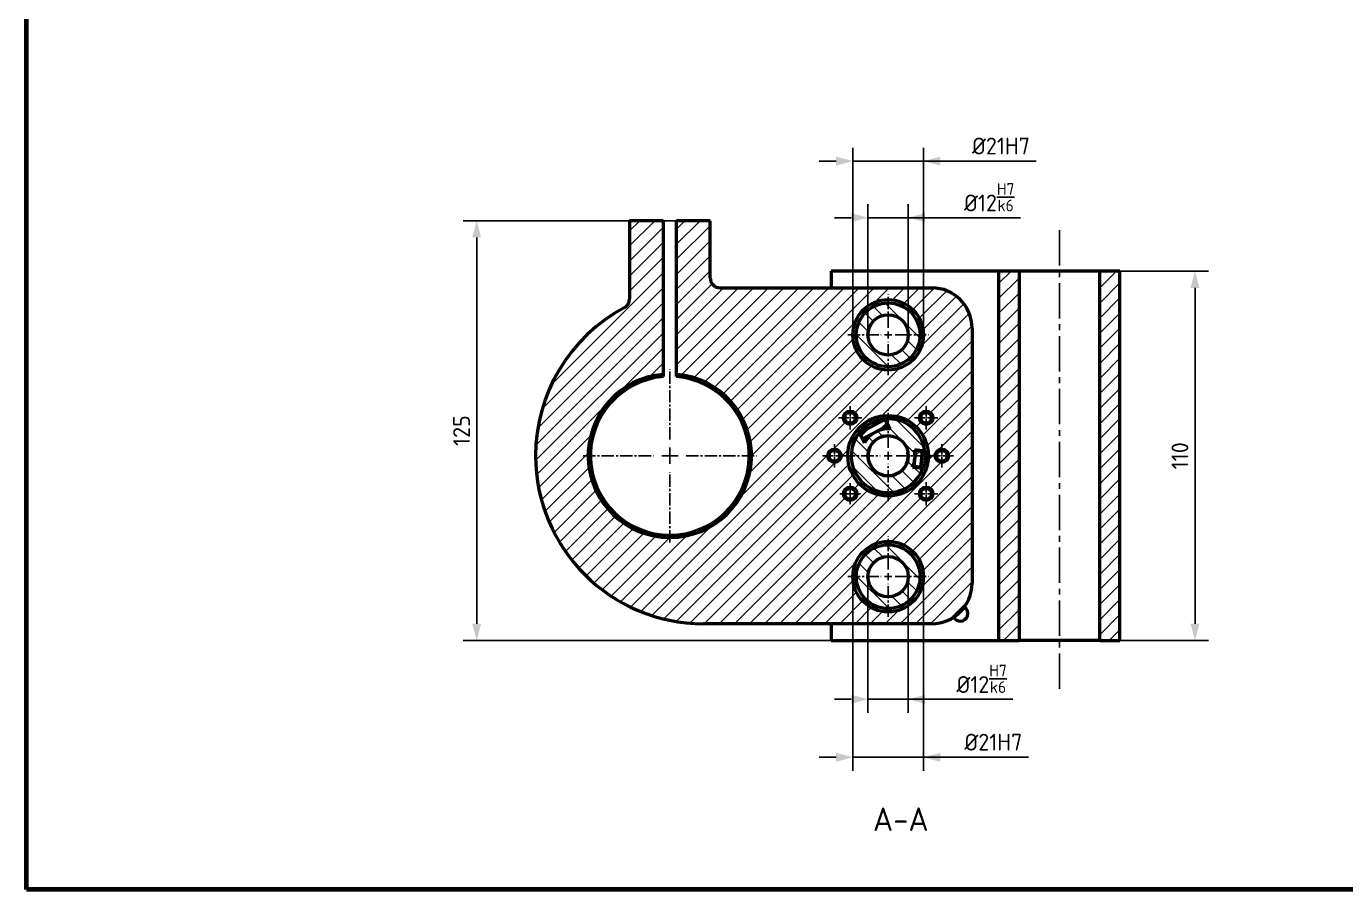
# Model space of a CAD drawing. Header units: millimetres. Extents: x 55 to 11032, y -227 to 3957.
# Drawn here: x 2123.3 to 2516.1, y 3116 to 3373.1 of the extents above; entities that cross this region are included whole.
import ezdxf

# ---------------------------------------------------------------- set-up
doc = ezdxf.new("R2010")
doc.units = ezdxf.units.MM
doc.header["$LTSCALE"] = 0.7
doc.header["$PDMODE"] = 35
doc.header["$PDSIZE"] = -4
doc.linetypes.add('CENTER2', pattern=[1.125, 0.75, -0.125, 0.125, -0.125])
doc.layers.get('0').update_dxf_attribs({"color": 255})
for name, color, linetype, lineweight in [('AM_5', 10, 'Continuous', 25), ('CON', 7, 'Continuous', 50), ('DIM', 94, 'Continuous', 25), ('KHUNGBV', 5, 'Continuous', 70)]:
    doc.layers.add(name, color=color, linetype=linetype, lineweight=lineweight)
doc.styles.add('TCVN-7284', font='tcvn+7284-2003r.ttf')
doc.dimstyles.new('TCVN_ISO-25_RadiusDia', dxfattribs={"dimtxt": 2.5, "dimasz": 2.5, "dimexe": 2, "dimexo": 0, "dimgap": 1, "dimtad": 1, "dimtoh": 1, "dimtxsty": 'TCVN-7284', "dimblk": 'Arrow', "dimcen": 0, "dimclrd": 256, "dimclre": 256, "dimclrt": 256, "dimadec": 0, "dimazin": 0, "dimtfac": 1, "dimtofl": 0, "dimtmove": 1, "dimatfit": 0, "dimldrblk": 'Arrow', "dimfxl": 1, "dimlwd": -1, "dimlwe": -1, "dimarcsym": 0})
pattern_1 = [(45, (-1102.6912, -3.4024), (-2.245064, 2.245064), [])]
pattern_2 = [(45, (1645.4724, 3261.5808), (-2.245064, 2.245064), [])]
pattern_3 = [(135, (195.1286, 1298.7474), (-2.245064, -2.245064), [])]

# ---------------------------------------------------------------- blocks, each defined once
blk = doc.blocks.new('dfhjd')
at = {"layer": 'KHUNGBV', "color": 9, "ltscale": 5}
for p, q in [((6559.44, 2639.71), (6559.44, 3469.71)), ((7718.44, 2639.71), (6559.44, 2639.71))]:
    blk.add_line(p, q, dxfattribs=at)
blk = doc.blocks.new('Arrow')
at = {"layer": 'DIM'}
blk.add_solid([(-1, 0.268), (-1, -0.268), (0, 0)], dxfattribs=at)
blk = doc.blocks.new('*D945')
at = {"layer": 'Defpoints', "color": 0, "ltscale": 0.2, "transparency": 16777216}
for p in [(2326.86, 3315.23), (2257.35, 3190.23), (2448.86, 3190.23)]:
    blk.add_point(p, dxfattribs=at)
at = {"layer": 'DIM', "ltscale": 0.2, "transparency": 16777216}
for p, q in [((2326.86, 3315.23), (2253.35, 3315.23)), ((2257.35, 3310.23), (2257.35, 3195.23)), ((2448.86, 3190.23), (2253.35, 3190.23))]:
    blk.add_line(p, q, dxfattribs=at)
at = {"layer": 'DIM', "ltscale": 0.2, "transparency": 16777216, "xscale": 5.000000000000284, "yscale": 5.000000000000284, "zscale": 5.000000000000284}
for p, rotation in [((2257.35, 3315.23), 90), ((2257.35, 3190.23), 270)]:
    blk.add_blockref('Arrow', p, dxfattribs=dict(at, rotation=rotation))
at = {"layer": 'DIM', "ltscale": 0.2, "transparency": 16777216, "insert": (2252.85, 3252.73), "char_height": 5, "attachment_point": 5, "rotation": 90, "style": 'TCVN-7284'}
blk.add_mtext('125', dxfattribs=at)
blk = doc.blocks.new('*D948')
at = {"layer": 'Defpoints', "color": 0, "ltscale": 0.2, "transparency": 16777216}
for p in [(2385.86, 3316.13), (2373.86, 3281.23), (2385.86, 3281.23)]:
    blk.add_point(p, dxfattribs=at)
at = {"layer": 'DIM', "ltscale": 0.2, "transparency": 16777216}
for p, q in [((2373.86, 3281.23), (2373.86, 3320.13)), ((2385.86, 3281.23), (2385.86, 3320.13)), ((2368.86, 3316.13), (2363.86, 3316.13)), ((2373.86, 3316.13), (2385.86, 3316.13)), ((2419.23, 3316.13), (2385.86, 3316.13)), ((2390.86, 3316.13), (2395.86, 3316.13))]:
    blk.add_line(p, q, dxfattribs=at)
at = {"layer": 'DIM', "ltscale": 0.2, "transparency": 16777216, "xscale": 5.000000000000284, "yscale": 5.000000000000284, "zscale": 5.000000000000284}
blk.add_blockref('Arrow', (2373.86, 3316.13), dxfattribs=at)
at = {"layer": 'DIM', "ltscale": 0.2, "transparency": 16777216, "xscale": 5.000000000000284, "yscale": 5.000000000000284, "zscale": 5.000000000000284, "rotation": 180}
blk.add_blockref('Arrow', (2385.86, 3316.13), dxfattribs=at)
at = {"layer": 'DIM', "ltscale": 0.2, "transparency": 16777216, "insert": (2409.96, 3322.21), "char_height": 5, "attachment_point": 5, "style": 'TCVN-7284'}
blk.add_mtext('%%c12{\\H0.7x;\\SH7/k6;}', dxfattribs=at)
blk = doc.blocks.new('*D949')
at = {"layer": 'Defpoints', "color": 0, "ltscale": 0.2, "transparency": 16777216}
for p in [(2390.36, 3332.96), (2369.36, 3281.23), (2390.36, 3281.23)]:
    blk.add_point(p, dxfattribs=at)
at = {"layer": 'DIM', "ltscale": 0.2, "transparency": 16777216}
for p, q in [((2369.36, 3281.23), (2369.36, 3336.96)), ((2390.36, 3281.23), (2390.36, 3336.96)), ((2364.36, 3332.96), (2359.36, 3332.96)), ((2369.36, 3332.96), (2390.36, 3332.96)), ((2423.96, 3332.96), (2390.36, 3332.96)), ((2395.36, 3332.96), (2400.36, 3332.96))]:
    blk.add_line(p, q, dxfattribs=at)
at = {"layer": 'DIM', "ltscale": 0.2, "transparency": 16777216, "xscale": 5.000000000000284, "yscale": 5.000000000000284, "zscale": 5.000000000000284}
blk.add_blockref('Arrow', (2369.36, 3332.96), dxfattribs=at)
at = {"layer": 'DIM', "ltscale": 0.2, "transparency": 16777216, "xscale": 5.000000000000284, "yscale": 5.000000000000284, "zscale": 5.000000000000284, "rotation": 180}
blk.add_blockref('Arrow', (2390.36, 3332.96), dxfattribs=at)
at = {"layer": 'DIM', "ltscale": 0.2, "transparency": 16777216, "insert": (2413.46, 3337.46), "char_height": 5, "attachment_point": 5, "style": 'TCVN-7284'}
blk.add_mtext('%%c21H7', dxfattribs=at)
blk = doc.blocks.new('*D950')
at = {"layer": 'Defpoints', "color": 0, "ltscale": 0.2, "transparency": 16777216}
for p in [(2373.86, 3209.23), (2385.86, 3209.23), (2385.86, 3172.73)]:
    blk.add_point(p, dxfattribs=at)
at = {"layer": 'DIM', "ltscale": 0.2, "transparency": 16777216}
for p, q in [((2373.86, 3209.23), (2373.86, 3168.73)), ((2385.86, 3209.23), (2385.86, 3168.73)), ((2368.86, 3172.73), (2363.86, 3172.73)), ((2373.86, 3172.73), (2385.86, 3172.73)), ((2416.98, 3172.73), (2385.86, 3172.73)), ((2390.86, 3172.73), (2395.86, 3172.73))]:
    blk.add_line(p, q, dxfattribs=at)
at = {"layer": 'DIM', "ltscale": 0.2, "transparency": 16777216, "xscale": 5.000000000000284, "yscale": 5.000000000000284, "zscale": 5.000000000000284}
blk.add_blockref('Arrow', (2373.86, 3172.73), dxfattribs=at)
at = {"layer": 'DIM', "ltscale": 0.2, "transparency": 16777216, "xscale": 5.000000000000284, "yscale": 5.000000000000284, "zscale": 5.000000000000284, "rotation": 180}
blk.add_blockref('Arrow', (2385.86, 3172.73), dxfattribs=at)
at = {"layer": 'DIM', "ltscale": 0.2, "transparency": 16777216, "insert": (2407.7, 3178.81), "char_height": 5, "attachment_point": 5, "style": 'TCVN-7284'}
blk.add_mtext('%%c12{\\H0.7x;\\SH7/k6;}', dxfattribs=at)
blk = doc.blocks.new('*D951')
at = {"layer": 'Defpoints', "color": 0, "ltscale": 0.2, "transparency": 16777216}
for p in [(2369.36, 3209.23), (2390.36, 3209.23), (2390.36, 3155.45)]:
    blk.add_point(p, dxfattribs=at)
at = {"layer": 'DIM', "ltscale": 0.2, "transparency": 16777216}
for p, q in [((2369.36, 3209.23), (2369.36, 3151.45)), ((2390.36, 3209.23), (2390.36, 3151.45)), ((2364.36, 3155.45), (2359.36, 3155.45)), ((2369.36, 3155.45), (2390.36, 3155.45)), ((2421.69, 3155.45), (2390.36, 3155.45)), ((2395.36, 3155.45), (2400.36, 3155.45))]:
    blk.add_line(p, q, dxfattribs=at)
at = {"layer": 'DIM', "ltscale": 0.2, "transparency": 16777216, "xscale": 5.000000000000284, "yscale": 5.000000000000284, "zscale": 5.000000000000284}
blk.add_blockref('Arrow', (2369.36, 3155.45), dxfattribs=at)
at = {"layer": 'DIM', "ltscale": 0.2, "transparency": 16777216, "xscale": 5.000000000000284, "yscale": 5.000000000000284, "zscale": 5.000000000000284, "rotation": 180}
blk.add_blockref('Arrow', (2390.36, 3155.45), dxfattribs=at)
at = {"layer": 'DIM', "ltscale": 0.2, "transparency": 16777216, "insert": (2411.19, 3159.95), "char_height": 5, "attachment_point": 5, "style": 'TCVN-7284'}
blk.add_mtext('%%c21H7', dxfattribs=at)
blk = doc.blocks.new('*D946')
at = {"layer": 'Defpoints', "color": 0, "ltscale": 0.2, "transparency": 16777216}
for p in [(2448.86, 3300.23), (2448.86, 3190.23), (2471.23, 3190.23)]:
    blk.add_point(p, dxfattribs=at)
at = {"layer": 'DIM', "ltscale": 0.2, "transparency": 16777216}
for p, q in [((2448.86, 3300.23), (2475.23, 3300.23)), ((2471.23, 3295.23), (2471.23, 3195.23)), ((2448.86, 3190.23), (2475.23, 3190.23))]:
    blk.add_line(p, q, dxfattribs=at)
at = {"layer": 'DIM', "ltscale": 0.2, "transparency": 16777216, "xscale": 5.000000000000284, "yscale": 5.000000000000284, "zscale": 5.000000000000284}
for p, rotation in [((2471.23, 3300.23), 90), ((2471.23, 3190.23), 270)]:
    blk.add_blockref('Arrow', p, dxfattribs=dict(at, rotation=rotation))
at = {"layer": 'DIM', "ltscale": 0.2, "transparency": 16777216, "insert": (2466.73, 3245.23), "char_height": 5, "attachment_point": 5, "rotation": 90, "style": 'TCVN-7284'}
blk.add_mtext('110', dxfattribs=at)
blk = doc.blocks.new('*U902')
at = {"layer": 'AM_5', "color": 0, "linetype": 'CENTER2', "ltscale": 7, "transparency": 16777216}
for p, q in [((0, 4.86), (0, 25.82)), ((-25.82, 0), (-4.86, 0)), ((4.86, 0), (25.82, 0)), ((0, -25.82), (0, -4.86))]:
    blk.add_line(p, q, dxfattribs=at)
at = {"layer": 'AM_5', "color": 0, "linetype": 'Continuous', "ltscale": 7, "transparency": 16777216}
for p, q in [((-2.43, 0), (2.43, 0)), ((0, -2.43), (0, 2.43))]:
    blk.add_line(p, q, dxfattribs=at)
blk = doc.blocks.new('*U906')
at = {"layer": 'AM_5', "color": 0, "linetype": 'CENTER2', "ltscale": 7, "transparency": 16777216}
for p, q in [((0, 2.1), (0, 12)), ((-12, 0), (-2.1, 0)), ((2.1, 0), (12, 0)), ((0, -12), (0, -2.1))]:
    blk.add_line(p, q, dxfattribs=at)
at = {"layer": 'AM_5', "color": 0, "linetype": 'Continuous', "ltscale": 7, "transparency": 16777216}
for p, q in [((-1.05, 0), (1.05, 0)), ((0, -1.05), (0, 1.05))]:
    blk.add_line(p, q, dxfattribs=at)
blk = doc.blocks.new('*U907')
at = {"layer": 'AM_5', "color": 0, "linetype": 'CENTER2', "ltscale": 7, "transparency": 16777216}
for p, q in [((0, 2.4), (0, 13.5)), ((-13.5, 0), (-2.4, 0)), ((2.4, 0), (13.5, 0)), ((0, -13.5), (0, -2.4))]:
    blk.add_line(p, q, dxfattribs=at)
at = {"layer": 'AM_5', "color": 0, "linetype": 'Continuous', "ltscale": 7, "transparency": 16777216}
for p, q in [((-1.2, 0), (1.2, 0)), ((0, -1.2), (0, 1.2))]:
    blk.add_line(p, q, dxfattribs=at)
blk = doc.blocks.new('*U908')
at = {"layer": 'AM_5', "color": 0, "linetype": 'CENTER2', "ltscale": 7, "transparency": 16777216}
for p, q in [((0, 2.1), (0, 12)), ((-12, 0), (-2.1, 0)), ((2.1, 0), (12, 0)), ((0, -12), (0, -2.1))]:
    blk.add_line(p, q, dxfattribs=at)
at = {"layer": 'AM_5', "color": 0, "linetype": 'Continuous', "ltscale": 7, "transparency": 16777216}
for p, q in [((-1.05, 0), (1.05, 0)), ((0, -1.05), (0, 1.05))]:
    blk.add_line(p, q, dxfattribs=at)
blk = doc.blocks.new('*U909')
at = {"layer": 'AM_5', "color": 0, "linetype": 'CENTER2', "ltscale": 7, "transparency": 16777216}
for p, q in [((-3.5, 0), (-0.4, 0)), ((0, 0.4), (0, 3.5)), ((0.4, 0), (3.5, 0)), ((0, -3.5), (0, -0.4))]:
    blk.add_line(p, q, dxfattribs=at)
at = {"layer": 'AM_5', "color": 0, "linetype": 'Continuous', "ltscale": 7, "transparency": 16777216}
for p, q in [((-0.2, 0), (0.2, 0)), ((0, -0.2), (0, 0.2))]:
    blk.add_line(p, q, dxfattribs=at)
blk = doc.blocks.new('*U910')
at = {"layer": 'AM_5', "color": 0, "linetype": 'CENTER2', "ltscale": 7, "transparency": 16777216}
for p, q in [((-3.5, 0), (-0.4, 0)), ((0, 0.4), (0, 3.5)), ((0.4, 0), (3.5, 0)), ((0, -3.5), (0, -0.4))]:
    blk.add_line(p, q, dxfattribs=at)
at = {"layer": 'AM_5', "color": 0, "linetype": 'Continuous', "ltscale": 7, "transparency": 16777216}
for p, q in [((-0.2, 0), (0.2, 0)), ((0, -0.2), (0, 0.2))]:
    blk.add_line(p, q, dxfattribs=at)
blk = doc.blocks.new('*U911')
at = {"layer": 'AM_5', "color": 0, "linetype": 'CENTER2', "ltscale": 7, "transparency": 16777216}
for p, q in [((-3.5, 0), (-0.4, 0)), ((0, 0.4), (0, 3.5)), ((0.4, 0), (3.5, 0)), ((0, -3.5), (0, -0.4))]:
    blk.add_line(p, q, dxfattribs=at)
at = {"layer": 'AM_5', "color": 0, "linetype": 'Continuous', "ltscale": 7, "transparency": 16777216}
for p, q in [((-0.2, 0), (0.2, 0)), ((0, -0.2), (0, 0.2))]:
    blk.add_line(p, q, dxfattribs=at)
blk = doc.blocks.new('*U912')
at = {"layer": 'AM_5', "color": 0, "linetype": 'CENTER2', "ltscale": 7, "transparency": 16777216}
for p, q in [((-3.5, 0), (-0.4, 0)), ((0, 0.4), (0, 3.5)), ((0.4, 0), (3.5, 0)), ((0, -3.5), (0, -0.4))]:
    blk.add_line(p, q, dxfattribs=at)
at = {"layer": 'AM_5', "color": 0, "linetype": 'Continuous', "ltscale": 7, "transparency": 16777216}
for p, q in [((-0.2, 0), (0.2, 0)), ((0, -0.2), (0, 0.2))]:
    blk.add_line(p, q, dxfattribs=at)
blk = doc.blocks.new('*U913')
at = {"layer": 'AM_5', "color": 0, "linetype": 'CENTER2', "ltscale": 7, "transparency": 16777216}
for p, q in [((-3.11, 0), (-0.322, 0)), ((0, 0.322), (0, 3.11)), ((0.322, 0), (3.11, 0)), ((0, -3.11), (0, -0.322))]:
    blk.add_line(p, q, dxfattribs=at)
at = {"layer": 'AM_5', "color": 0, "linetype": 'Continuous', "ltscale": 7, "transparency": 16777216}
for p, q in [((-0.161, 0), (0.161, 0)), ((0, -0.161), (0, 0.161))]:
    blk.add_line(p, q, dxfattribs=at)
blk = doc.blocks.new('*U914')
at = {"layer": 'AM_5', "color": 0, "linetype": 'CENTER2', "ltscale": 7, "transparency": 16777216}
for p, q in [((-3.5, 0), (-0.4, 0)), ((0, 0.4), (0, 3.5)), ((0.4, 0), (3.5, 0)), ((0, -3.5), (0, -0.4))]:
    blk.add_line(p, q, dxfattribs=at)
at = {"layer": 'AM_5', "color": 0, "linetype": 'Continuous', "ltscale": 7, "transparency": 16777216}
for p, q in [((-0.2, 0), (0.2, 0)), ((0, -0.2), (0, 0.2))]:
    blk.add_line(p, q, dxfattribs=at)
blk = doc.blocks.new('*U942')
at = {"layer": 'AM_5', "color": 0, "linetype": 'CENTER2', "ltscale": 20, "transparency": 16777216}
blk.add_line((0, 67.14), (0, -70.94), dxfattribs=at)

msp = doc.modelspace()

# ---------------------------------------------------------------- hatches: boundary and pattern name
at = {"linetype": 'Continuous', "lineweight": 18}
h = msp.add_hatch(dxfattribs=at)
h.set_pattern_fill('ANSI31', color=92, style=0)
h.set_pattern_definition([(45, (195.1286, 1298.7474), (-2.245064, 2.245064), [])])
edge = h.paths.add_edge_path(flags=0)
edge.add_line((2324.865, 3195.232), (2392.865, 3195.232))
edge.add_arc((2392.865, 3207.232), 12, 270, 360)
edge.add_line((2404.865, 3207.232), (2404.865, 3283.232))
edge.add_arc((2392.865, 3283.232), 12, 0, 90)
edge.add_line((2392.865, 3295.232), (2329.865, 3295.232))
edge.add_arc((2329.865, 3298.232), 3, 180, 270, ccw=False)
edge.add_line((2326.865, 3298.232), (2326.865, 3315.232))
edge.add_line((2326.865, 3315.232), (2316.865, 3315.232))
edge.add_line((2316.865, 3315.232), (2316.865, 3269.467))
edge.add_arc((2314.865, 3245.232), 24.317, -265.28223, 85.28223, ccw=False)
edge.add_line((2312.865, 3269.467), (2312.865, 3315.232))
edge.add_line((2312.865, 3315.232), (2302.865, 3315.232))
edge.add_line((2302.865, 3315.232), (2302.865, 3291.965))
edge.add_arc((2299.865, 3291.965), 3, 298.14458, 360, ccw=False)
edge.add_arc((2324.865, 3245.232), 50, 118.14458, 180)
edge.add_arc((2324.865, 3245.232), 50, 180, 270)
edge = h.paths.add_edge_path(flags=0)
edge.add_arc((2395.865, 3245.232), 2, 0, 360)
edge = h.paths.add_edge_path(flags=0)
edge.add_arc((2391.178, 3233.918), 2, 0, 360)
edge = h.paths.add_edge_path(flags=0)
edge.add_arc((2368.551, 3233.918), 2, 0, 360)
edge = h.paths.add_edge_path(flags=0)
edge.add_arc((2363.865, 3245.232), 2, 0, 360)
edge = h.paths.add_edge_path(flags=0)
edge.add_arc((2368.551, 3256.546), 2, 0, 360)
edge = h.paths.add_edge_path(flags=0)
edge.add_arc((2391.178, 3256.546), 2, 0, 360)
edge = h.paths.add_edge_path(flags=0)
edge.add_arc((2379.865, 3245.232), 12, 0, 360)
edge = h.paths.add_edge_path(flags=0)
edge.add_arc((2379.865, 3281.232), 10.5, 0, 360)
edge = h.paths.add_edge_path(flags=0)
edge.add_arc((2379.865, 3209.232), 10.5, 0, 360)
h = msp.add_hatch(dxfattribs=at)
h.set_pattern_fill('ANSI31', color=92, style=0)
h.set_pattern_definition(pattern_1)
h.paths.add_polyline_path([(2412.865, 3300.232), (2412.865, 3190.232), (2418.865, 3190.232), (2418.865, 3300.232)], flags=0)
h = msp.add_hatch(dxfattribs=at)
h.set_pattern_fill('ANSI31', color=92, style=0)
h.set_pattern_definition(pattern_1)
h.paths.add_polyline_path([(2442.865, 3190.232), (2448.865, 3190.232), (2448.865, 3300.232), (2442.865, 3300.232)], flags=0)
h = msp.add_hatch(dxfattribs=at)
h.set_pattern_fill('ANSI31', color=6, angle=90, style=0)
h.set_pattern_definition(pattern_3)
edge = h.paths.add_edge_path(flags=0)
edge.add_arc((2379.865, 3281.232), 9.5, 0, 360)
edge = h.paths.add_edge_path(flags=0)
edge.add_arc((2379.865, 3281.232), 6, 0, 360)
at = {"linetype": 'Continuous'}
h = msp.add_hatch(dxfattribs=at)
h.set_pattern_fill('ANSI31', angle=90, style=0)
h.set_pattern_definition(pattern_3)
edge = h.paths.add_edge_path(flags=0)
edge.add_line((2378.883, 3256.188), (2380.492, 3253.208))
edge.add_arc((2379.865, 3245.232), 8, 85.50483, 151.20555)
edge.add_line((2372.854, 3249.086), (2371.245, 3252.066))
edge.add_arc((2379.865, 3245.232), 11, 141.59041, 340.44846)
edge.add_line((2390.23, 3241.551), (2387.129, 3241.882))
edge.add_arc((2379.865, 3245.232), 8, 335.24048, 372.58522)
edge.add_line((2387.672, 3246.975), (2390.774, 3246.645))
edge.add_arc((2379.865, 3245.232), 11, 7.37723, 95.11997)
edge = h.paths.add_edge_path(flags=0)
edge.add_arc((2379.865, 3245.232), 6, 0, 360)
at = {"linetype": 'Continuous', "lineweight": 18}
h = msp.add_hatch(dxfattribs=at)
h.set_pattern_fill('ANSI31', style=0)
h.set_pattern_definition(pattern_2)
h.paths.add_polyline_path([(2387.567, 3242.016), (2389.556, 3241.804), (2390.061, 3246.54), (2388.072, 3246.752)], flags=0)
h = msp.add_hatch(dxfattribs=at)
h.set_pattern_fill('ANSI31', color=6, angle=90, style=0)
h.set_pattern_definition(pattern_3)
edge = h.paths.add_edge_path(flags=0)
edge.add_arc((2379.865, 3209.232), 9.5, 0, 360)
edge = h.paths.add_edge_path(flags=0)
edge.add_arc((2379.865, 3209.232), 6, 0, 360)
at = {"layer": 'CON', "linetype": 'Continuous'}
h = msp.add_hatch(dxfattribs=at)
h.set_pattern_fill('ANSI31', style=0)
h.set_pattern_definition(pattern_2)
h.paths.add_polyline_path([(2379.793, 3254.284), (2378.843, 3256.044), (2371.388, 3252.021), (2372.338, 3250.261)], flags=0)

# ---------------------------------------------------------------- linework, layer by layer
at = {"layer": 'CON', "color": 7, "linetype": 'Continuous'}
for p, q in [((2302.865, 3315.232), (2302.865, 3291.965)), ((2312.865, 3315.232), (2302.865, 3315.232)), ((2312.865, 3315.232), (2312.865, 3269.467)), ((2316.865, 3269.467), (2316.865, 3315.232)), ((2326.865, 3315.232), (2316.865, 3315.232)), ((2326.865, 3298.232), (2326.865, 3315.232)), ((2362.865, 3300.232), (2362.865, 3295.232)), ((2412.865, 3300.232), (2362.865, 3300.232)), ((2418.865, 3300.232), (2412.865, 3300.232)), ((2412.865, 3190.232), (2412.865, 3300.232)), ((2418.865, 3300.232), (2418.865, 3190.232)), ((2442.865, 3300.232), (2418.865, 3300.232)), ((2442.865, 3190.232), (2442.865, 3300.232)), ((2448.865, 3300.232), (2442.865, 3300.232)), ((2448.865, 3190.232), (2448.865, 3300.232)), ((2329.865, 3295.232), (2392.865, 3295.232)), ((2404.865, 3283.232), (2404.865, 3207.232)), ((2312.865, 3269.467), (2312.865, 3268.806)), ((2316.865, 3268.806), (2316.865, 3269.467)), ((2378.843, 3256.044), (2371.388, 3252.021)), ((2379.793, 3254.284), (2372.338, 3250.261)), ((2378.843, 3256.044), (2379.793, 3254.284)), ((2380.492, 3253.208), (2378.883, 3256.188)), ((2371.245, 3252.066), (2372.854, 3249.086)), ((2372.338, 3250.261), (2371.388, 3252.021)), ((2387.567, 3242.016), (2388.072, 3246.752)), ((2390.774, 3246.645), (2387.672, 3246.975)), ((2388.091, 3246.931), (2388.072, 3246.752)), ((2388.072, 3246.752), (2390.061, 3246.54)), ((2389.556, 3241.804), (2390.061, 3246.54)), ((2390.08, 3246.719), (2390.061, 3246.54)), ((2387.129, 3241.882), (2390.23, 3241.551)), ((2387.567, 3242.016), (2387.548, 3241.837)), ((2389.556, 3241.804), (2387.567, 3242.016)), ((2389.556, 3241.804), (2389.537, 3241.625)), ((2378.211, 3203.506), (2378.132, 3203.49)), ((2392.865, 3195.232), (2324.865, 3195.232)), ((2362.865, 3195.232), (2362.865, 3190.232)), ((2362.865, 3190.232), (2412.865, 3190.232)), ((2412.865, 3190.232), (2418.865, 3190.232)), ((2442.865, 3190.232), (2418.865, 3190.232)), ((2442.865, 3190.232), (2448.865, 3190.232))]:
    msp.add_line(p, q, dxfattribs=at)
for centre, radius in [((2379.865, 3281.232), 10.5), ((2379.865, 3281.232), 9.5), ((2379.865, 3281.232), 6), ((2368.551, 3256.546), 2), ((2368.551, 3256.546), 1.61), ((2379.865, 3245.232), 12), ((2391.178, 3256.546), 2), ((2391.178, 3256.546), 1.61), ((2379.865, 3245.232), 6), ((2363.865, 3245.232), 2), ((2363.865, 3245.232), 1.61), ((2395.865, 3245.232), 2), ((2395.865, 3245.232), 1.61), ((2368.551, 3233.918), 2), ((2368.551, 3233.918), 1.61), ((2391.178, 3233.918), 2), ((2391.178, 3233.918), 1.61), ((2379.865, 3209.232), 10.5), ((2379.865, 3209.232), 9.5), ((2379.865, 3209.232), 6)]:
    msp.add_circle(centre, radius, dxfattribs=at)
for centre, radius, start, end in [((2329.865, 3298.232), 3, 180, 270), ((2299.865, 3291.965), 3, 298.14458, 0), ((2392.865, 3283.232), 12, 0, 90), ((2324.865, 3245.232), 50, 118.14458, 180), ((2314.865, 3245.232), 24.317, 94.71777, 85.28223), ((2314.865, 3245.232), 23.659, 94.84929, 85.15071), ((2379.865, 3245.232), 11, 7.37723, 95.11997), ((2379.865, 3245.232), 8, 85.50483, 151.20555), ((2379.865, 3245.232), 11, 141.59041, 340.44846), ((2379.865, 3245.232), 6, 100.26587, 10.26587), ((2324.865, 3245.232), 50, 180, 270), ((2379.865, 3245.232), 8, 335.24048, 12.58522), ((2392.865, 3207.232), 12, 270, 0), ((2401.365, 3198.232), 2.25, 270, 58.25098), ((2401.365, 3198.232), 2.25, 208.47587, 270)]:
    msp.add_arc(centre, radius, start, end, dxfattribs=at)
for points, knots in [([(2371.245, 3252.066), (2371.26, 3252.085), (2371.365, 3252.217), (2371.707, 3252.63), (2372.494, 3253.432), (2373.604, 3254.32), (2374.913, 3255.092), (2376.235, 3255.645), (2377.452, 3255.986), (2378.404, 3256.142), (2378.736, 3256.174), (2378.883, 3256.188)], [0, 0, 0, 0, 0.02013922, 0.14152014, 0.26949192, 0.40268456, 0.52910728, 0.64815962, 0.76908723, 0.89828588, 1, 1, 1, 1]), ([(2390.768, 3246.645), (2390.775, 3246.606), (2390.85, 3246.184), (2390.895, 3245.103), (2390.778, 3243.624), (2390.515, 3242.377), (2390.299, 3241.784), (2390.214, 3241.553)], [0, 0, 0, 0, 0.0289833, 0.3139823, 0.5830326, 0.8375824, 1, 1, 1, 1])]:
    msp.add_open_spline(points, degree=3, knots=knots, dxfattribs=at)

# ---------------------------------------------------------------- block references
at = {"layer": 'AM_5', "xscale": 0.75, "yscale": 0.75, "zscale": 0.75}
msp.add_blockref('dfhjd', (-2796.294, 1136.258), dxfattribs=at)
at = {"layer": 'AM_5', "linetype": 'CENTER2', "ltscale": 20}
msp.add_blockref('*U942', (2430.865, 3245.232), dxfattribs=at)
at = {"layer": 'AM_5', "linetype": 'CENTER2', "ltscale": 7}
for name, p in [('*U906', (2379.865, 3281.232)), ('*U902', (2314.865, 3245.232)), ('*U909', (2368.551, 3256.546)), ('*U907', (2379.865, 3245.232)), ('*U910', (2391.178, 3256.546)), ('*U914', (2363.865, 3245.232)), ('*U911', (2395.865, 3245.232)), ('*U913', (2368.551, 3233.918)), ('*U912', (2391.178, 3233.918)), ('*U908', (2379.865, 3209.232))]:
    msp.add_blockref(name, p, dxfattribs=at)

# ---------------------------------------------------------------- texts
at = {"insert": (2375.348, 3140.523), "char_height": 7, "width": 65.66425, "attachment_point": 1, "style": 'TCVN-7284'}
msp.add_mtext('A-A', dxfattribs=at)

# ---------------------------------------------------------------- dimensions: what is measured, and where the dimension line sits
at = {"layer": 'DIM', "ltscale": 0.2}
for base, p1, p2, text, picture, middle in [((2390.365, 3332.955), (2369.365, 3281.232), (2390.365, 3281.232), '<>H7', '*D949', (2413.455, 3332.955)), ((2385.865, 3316.127), (2373.865, 3281.232), (2385.865, 3281.232), '<>{\\H0.7x;\\SH7/k6;}', '*D948', (2409.958, 3313.625)), ((2390.365, 3155.45), (2369.365, 3209.232), (2390.365, 3209.232), '<>H7', '*D951', (2411.188, 3156.994)), ((2385.865, 3172.729), (2373.865, 3209.232), (2385.865, 3209.232), '<>{\\H0.7x;\\SH7/k6;}', '*D950', (2407.705, 3173.612))]:
    dim = msp.add_linear_dim(base=base, p1=p1, p2=p2, text=text, dimstyle='TCVN_ISO-25_RadiusDia', override={"dimscale": 2, "dimpost": '%%c<>'}, dxfattribs=at)
    dim.commit()
    dim.dimension.update_dxf_attribs({"geometry": picture, "text_midpoint": middle, "dimtype": 160})
dim = msp.add_linear_dim(base=(2257.354, 3190.232), p1=(2326.865, 3315.232), p2=(2448.865, 3190.232), angle=90, dimstyle='TCVN_ISO-25_RadiusDia', override={"dimscale": 2, "dimtmove": 1}, dxfattribs=at)
dim.commit()
dim.dimension.update_dxf_attribs({"geometry": '*D945', "text_midpoint": (2257.354, 3252.732), "dimtype": 160})
dim = msp.add_linear_dim(base=(2471.234, 3190.232), p1=(2448.865, 3300.232), p2=(2448.865, 3190.232), angle=90, dimstyle='TCVN_ISO-25_RadiusDia', override={"dimscale": 2, "dimtmove": 1}, dxfattribs=at)
dim.commit()
dim.dimension.update_dxf_attribs({"geometry": '*D946', "text_midpoint": (2466.734, 3245.232)})

doc.saveas('drawing.dxf')
